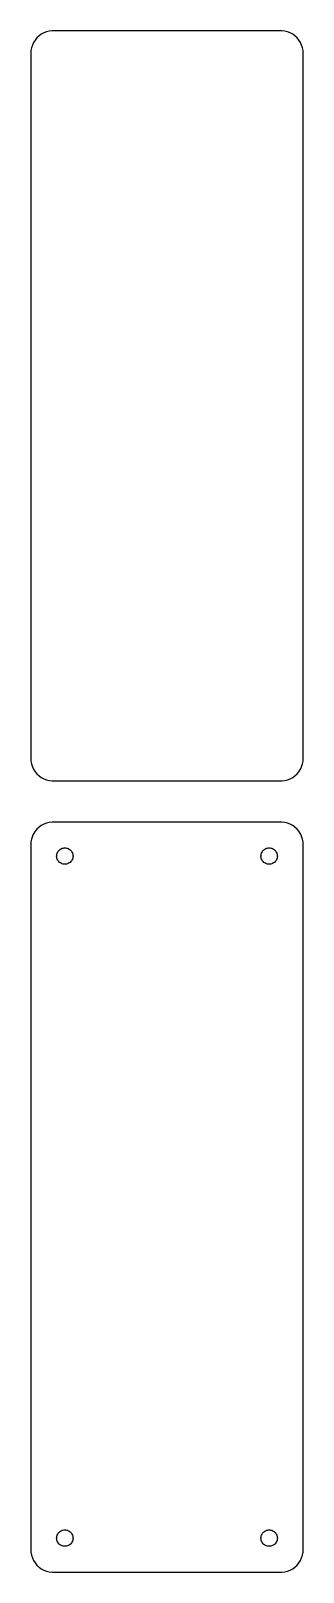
# Model space of a CAD drawing. Header units: metres. Extents: x -30 to 30, y 92 to 430.
import ezdxf

# ---------------------------------------------------------------- set-up
doc = ezdxf.new("R2010")
doc.units = ezdxf.units.M

msp = doc.modelspace()

# ---------------------------------------------------------------- linework, layer by layer
for p, q in [((-29.6489, 427.341), (-29.8429, 426.743)), ((-29.3815, 427.909), (-29.6489, 427.341)), ((-29.0451, 428.439), (-29.3815, 427.909)), ((-28.6448, 428.923), (-29.0451, 428.439)), ((-28.1871, 429.353), (-28.6448, 428.923)), ((-27.6791, 429.722), (-28.1871, 429.353)), ((-27.1289, 430.024), (-27.6791, 429.722)), ((-26.5451, 430.255), (-27.1289, 430.024)), ((-25.9369, 430.411), (-26.5451, 430.255)), ((-25.3139, 430.49), (-25.9369, 430.411)), ((25.3139, 430.49), (-25.3139, 430.49)), ((25.9369, 430.411), (25.3139, 430.49)), ((26.5451, 430.255), (25.9369, 430.411)), ((27.1289, 430.024), (26.5451, 430.255)), ((27.6791, 429.722), (27.1289, 430.024)), ((28.1871, 429.353), (27.6791, 429.722)), ((28.6448, 428.923), (28.1871, 429.353)), ((29.0451, 428.439), (28.6448, 428.923)), ((29.3815, 427.909), (29.0451, 428.439)), ((29.6489, 427.341), (29.3815, 427.909)), ((29.8429, 426.743), (29.6489, 427.341)), ((-29.9606, 426.127), (-30, 425.5)), ((-30, 425.5), (-30, 270.5)), ((-29.8429, 426.743), (-29.9606, 426.127)), ((29.9606, 426.127), (29.8429, 426.743)), ((30, 425.5), (29.9606, 426.127)), ((30, 270.5), (30, 425.5)), ((-30, 270.5), (-29.9606, 269.873)), ((-29.9606, 269.873), (-29.8429, 269.257)), ((-29.8429, 269.257), (-29.6489, 268.659)), ((-29.6489, 268.659), (-29.3815, 268.091)), ((-29.3815, 268.091), (-29.0451, 267.561)), ((29.0451, 267.561), (29.3815, 268.091)), ((29.3815, 268.091), (29.6489, 268.659)), ((29.6489, 268.659), (29.8429, 269.257)), ((29.8429, 269.257), (29.9606, 269.873)), ((29.9606, 269.873), (30, 270.5)), ((-29.0451, 267.561), (-28.6448, 267.077)), ((-28.6448, 267.077), (-28.1871, 266.647)), ((-28.1871, 266.647), (-27.6791, 266.278)), ((-27.6791, 266.278), (-27.1289, 265.976)), ((-27.1289, 265.976), (-26.5451, 265.745)), ((-26.5451, 265.745), (-25.9369, 265.589)), ((-25.9369, 265.589), (-25.3139, 265.51)), ((-25.3139, 265.51), (25.3139, 265.51)), ((25.3139, 265.51), (25.9369, 265.589)), ((25.9369, 265.589), (26.5451, 265.745)), ((26.5451, 265.745), (27.1289, 265.976)), ((27.1289, 265.976), (27.6791, 266.278)), ((27.6791, 266.278), (28.1871, 266.647)), ((28.1871, 266.647), (28.6448, 267.077)), ((28.6448, 267.077), (29.0451, 267.561)), ((-29.0451, 254.439), (-29.3815, 253.909)), ((-28.6448, 254.923), (-29.0451, 254.439)), ((-28.1871, 255.353), (-28.6448, 254.923)), ((-27.6791, 255.722), (-28.1871, 255.353)), ((-27.1289, 256.024), (-27.6791, 255.722)), ((-26.5451, 256.255), (-27.1289, 256.024)), ((-25.9369, 256.411), (-26.5451, 256.255)), ((-25.3139, 256.49), (-25.9369, 256.411)), ((25.3139, 256.49), (-25.3139, 256.49)), ((25.9369, 256.411), (25.3139, 256.49)), ((26.5451, 256.255), (25.9369, 256.411)), ((27.1289, 256.024), (26.5451, 256.255)), ((27.6791, 255.722), (27.1289, 256.024)), ((28.1871, 255.353), (27.6791, 255.722)), ((28.6448, 254.923), (28.1871, 255.353)), ((29.0451, 254.439), (28.6448, 254.923)), ((29.3815, 253.909), (29.0451, 254.439)), ((-29.9606, 252.127), (-30, 251.5)), ((-30, 251.5), (-30, 96.5)), ((-29.8429, 252.743), (-29.9606, 252.127)), ((-29.6489, 253.341), (-29.8429, 252.743)), ((-29.3815, 253.909), (-29.6489, 253.341)), ((29.6489, 253.341), (29.3815, 253.909)), ((29.8429, 252.743), (29.6489, 253.341)), ((29.9606, 252.127), (29.8429, 252.743)), ((30, 251.5), (29.9606, 252.127)), ((30, 96.5), (30, 251.5)), ((-24.3, 249), (-24.2858, 249.226)), ((-24.2858, 248.774), (-24.3, 249)), ((-24.2858, 249.226), (-24.2434, 249.448)), ((-24.2434, 248.552), (-24.2858, 248.774)), ((-24.2434, 249.448), (-24.1736, 249.663)), ((-24.1736, 248.337), (-24.2434, 248.552)), ((-24.1736, 249.663), (-24.0773, 249.867)), ((-24.0773, 248.133), (-24.1736, 248.337)), ((-24.0773, 249.867), (-23.9562, 250.058)), ((-23.9562, 247.942), (-24.0773, 248.133)), ((-23.9562, 250.058), (-23.8121, 250.232)), ((-23.8121, 247.768), (-23.9562, 247.942)), ((-23.8121, 250.232), (-23.6474, 250.387)), ((-23.6474, 247.613), (-23.8121, 247.768)), ((-23.6474, 250.387), (-23.4645, 250.52)), ((-23.4645, 247.48), (-23.6474, 247.613)), ((-23.4645, 250.52), (-23.2664, 250.629)), ((-23.2664, 247.371), (-23.4645, 247.48)), ((-23.2664, 250.629), (-23.0562, 250.712)), ((-23.0562, 250.712), (-22.8373, 250.768)), ((-22.8373, 250.768), (-22.613, 250.796)), ((-22.613, 250.796), (-22.387, 250.796)), ((-22.387, 250.796), (-22.1627, 250.768)), ((-22.1627, 250.768), (-21.9438, 250.712)), ((-21.9438, 250.712), (-21.7336, 250.629)), ((-21.7336, 250.629), (-21.5355, 250.52)), ((-21.5355, 247.48), (-21.7336, 247.371)), ((-21.5355, 250.52), (-21.3526, 250.387)), ((-21.3526, 247.613), (-21.5355, 247.48)), ((-21.3526, 250.387), (-21.1879, 250.232)), ((-21.1879, 247.768), (-21.3526, 247.613)), ((-21.1879, 250.232), (-21.0438, 250.058)), ((-21.0438, 247.942), (-21.1879, 247.768)), ((-21.0438, 250.058), (-20.9226, 249.867)), ((-20.9226, 248.133), (-21.0438, 247.942)), ((-20.9226, 249.867), (-20.8264, 249.663)), ((-20.8264, 248.337), (-20.9226, 248.133)), ((-20.8264, 249.663), (-20.7565, 249.448)), ((-20.7565, 248.552), (-20.8264, 248.337)), ((-20.7565, 249.448), (-20.7142, 249.226)), ((-20.7142, 248.774), (-20.7565, 248.552)), ((-20.7142, 249.226), (-20.7, 249)), ((-20.7, 249), (-20.7142, 248.774)), ((20.7, 249), (20.7142, 249.226)), ((20.7142, 248.774), (20.7, 249)), ((20.7142, 249.226), (20.7565, 249.448)), ((20.7565, 248.552), (20.7142, 248.774)), ((20.7565, 249.448), (20.8264, 249.663)), ((20.8264, 248.337), (20.7565, 248.552)), ((20.8264, 249.663), (20.9226, 249.867)), ((20.9226, 248.133), (20.8264, 248.337)), ((20.9226, 249.867), (21.0438, 250.058)), ((21.0438, 247.942), (20.9226, 248.133)), ((21.0438, 250.058), (21.1879, 250.232)), ((21.1879, 247.768), (21.0438, 247.942)), ((21.1879, 250.232), (21.3526, 250.387)), ((21.3526, 247.613), (21.1879, 247.768)), ((21.3526, 250.387), (21.5355, 250.52)), ((21.5355, 247.48), (21.3526, 247.613)), ((21.5355, 250.52), (21.7336, 250.629)), ((21.7336, 247.371), (21.5355, 247.48)), ((21.7336, 250.629), (21.9438, 250.712)), ((21.9438, 250.712), (22.1627, 250.768)), ((22.1627, 250.768), (22.387, 250.796)), ((22.387, 250.796), (22.613, 250.796)), ((22.613, 250.796), (22.8373, 250.768)), ((22.8373, 250.768), (23.0562, 250.712)), ((23.0562, 250.712), (23.2664, 250.629)), ((23.2664, 250.629), (23.4645, 250.52)), ((23.4645, 247.48), (23.2664, 247.371)), ((23.4645, 250.52), (23.6474, 250.387)), ((23.6474, 247.613), (23.4645, 247.48)), ((23.6474, 250.387), (23.8121, 250.232)), ((23.8121, 247.768), (23.6474, 247.613)), ((23.8121, 250.232), (23.9562, 250.058)), ((23.9562, 247.942), (23.8121, 247.768)), ((23.9562, 250.058), (24.0773, 249.867)), ((24.0773, 248.133), (23.9562, 247.942)), ((24.0773, 249.867), (24.1736, 249.663)), ((24.1736, 248.337), (24.0773, 248.133)), ((24.1736, 249.663), (24.2434, 249.448)), ((24.2434, 248.552), (24.1736, 248.337)), ((24.2434, 249.448), (24.2858, 249.226)), ((24.2858, 248.774), (24.2434, 248.552)), ((24.2858, 249.226), (24.3, 249)), ((24.3, 249), (24.2858, 248.774)), ((-23.0562, 247.288), (-23.2664, 247.371)), ((-22.8373, 247.232), (-23.0562, 247.288)), ((-22.613, 247.204), (-22.8373, 247.232)), ((-22.387, 247.204), (-22.613, 247.204)), ((-22.1627, 247.232), (-22.387, 247.204)), ((-21.9438, 247.288), (-22.1627, 247.232)), ((-21.7336, 247.371), (-21.9438, 247.288)), ((21.9438, 247.288), (21.7336, 247.371)), ((22.1627, 247.232), (21.9438, 247.288)), ((22.387, 247.204), (22.1627, 247.232)), ((22.613, 247.204), (22.387, 247.204)), ((22.8373, 247.232), (22.613, 247.204)), ((23.0562, 247.288), (22.8373, 247.232)), ((23.2664, 247.371), (23.0562, 247.288)), ((-24.3, 99), (-24.2858, 99.2256)), ((-24.2858, 98.7744), (-24.3, 99)), ((-24.2858, 99.2256), (-24.2434, 99.4476)), ((-24.2434, 98.5524), (-24.2858, 98.7744)), ((-24.2434, 99.4476), (-24.1736, 99.6626)), ((-24.1736, 98.3374), (-24.2434, 98.5524)), ((-24.1736, 99.6626), (-24.0773, 99.8672)), ((-24.0773, 98.1328), (-24.1736, 98.3374)), ((-24.0773, 99.8672), (-23.9562, 100.058)), ((-23.9562, 100.058), (-23.8121, 100.232)), ((-23.8121, 100.232), (-23.6474, 100.387)), ((-23.6474, 100.387), (-23.4645, 100.52)), ((-23.4645, 100.52), (-23.2664, 100.629)), ((-23.2664, 100.629), (-23.0562, 100.712)), ((-23.0562, 100.712), (-22.8373, 100.768)), ((-22.8373, 100.768), (-22.613, 100.796)), ((-22.613, 100.796), (-22.387, 100.796)), ((-22.387, 100.796), (-22.1627, 100.768)), ((-22.1627, 100.768), (-21.9438, 100.712)), ((-21.9438, 100.712), (-21.7336, 100.629)), ((-21.7336, 100.629), (-21.5355, 100.52)), ((-21.5355, 100.52), (-21.3526, 100.387)), ((-21.3526, 100.387), (-21.1879, 100.232)), ((-21.1879, 100.232), (-21.0438, 100.058)), ((-21.0438, 100.058), (-20.9226, 99.8672)), ((-20.9226, 99.8672), (-20.8264, 99.6626)), ((-20.8264, 98.3374), (-20.9226, 98.1328)), ((-20.8264, 99.6626), (-20.7565, 99.4476)), ((-20.7565, 98.5524), (-20.8264, 98.3374)), ((-20.7565, 99.4476), (-20.7142, 99.2256)), ((-20.7142, 98.7744), (-20.7565, 98.5524)), ((-20.7142, 99.2256), (-20.7, 99)), ((-20.7, 99), (-20.7142, 98.7744)), ((20.7, 99), (20.7142, 99.2256)), ((20.7142, 98.7744), (20.7, 99)), ((20.7142, 99.2256), (20.7565, 99.4476)), ((20.7565, 98.5524), (20.7142, 98.7744)), ((20.7565, 99.4476), (20.8264, 99.6626)), ((20.8264, 98.3374), (20.7565, 98.5524)), ((20.8264, 99.6626), (20.9226, 99.8672)), ((20.9226, 98.1328), (20.8264, 98.3374)), ((20.9226, 99.8672), (21.0438, 100.058)), ((21.0438, 100.058), (21.1879, 100.232)), ((21.1879, 100.232), (21.3526, 100.387)), ((21.3526, 100.387), (21.5355, 100.52)), ((21.5355, 100.52), (21.7336, 100.629)), ((21.7336, 100.629), (21.9438, 100.712)), ((21.9438, 100.712), (22.1627, 100.768)), ((22.1627, 100.768), (22.387, 100.796)), ((22.387, 100.796), (22.613, 100.796)), ((22.613, 100.796), (22.8373, 100.768)), ((22.8373, 100.768), (23.0562, 100.712)), ((23.0562, 100.712), (23.2664, 100.629)), ((23.2664, 100.629), (23.4645, 100.52)), ((23.4645, 100.52), (23.6474, 100.387)), ((23.6474, 100.387), (23.8121, 100.232)), ((23.8121, 100.232), (23.9562, 100.058)), ((23.9562, 100.058), (24.0773, 99.8672)), ((24.0773, 99.8672), (24.1736, 99.6626)), ((24.1736, 98.3374), (24.0773, 98.1328)), ((24.1736, 99.6626), (24.2434, 99.4476)), ((24.2434, 98.5524), (24.1736, 98.3374)), ((24.2434, 99.4476), (24.2858, 99.2256)), ((24.2858, 98.7744), (24.2434, 98.5524)), ((24.2858, 99.2256), (24.3, 99)), ((24.3, 99), (24.2858, 98.7744)), ((-30, 96.5), (-29.9606, 95.8733)), ((-29.9606, 95.8733), (-29.8429, 95.2566)), ((-29.8429, 95.2566), (-29.6489, 94.6594)), ((-23.9562, 97.942), (-24.0773, 98.1328)), ((-23.8121, 97.7678), (-23.9562, 97.942)), ((-23.6474, 97.6131), (-23.8121, 97.7678)), ((-23.4645, 97.4802), (-23.6474, 97.6131)), ((-23.2664, 97.3713), (-23.4645, 97.4802)), ((-23.0562, 97.2881), (-23.2664, 97.3713)), ((-22.8373, 97.2319), (-23.0562, 97.2881)), ((-22.613, 97.2036), (-22.8373, 97.2319)), ((-22.387, 97.2036), (-22.613, 97.2036)), ((-22.1627, 97.2319), (-22.387, 97.2036)), ((-21.9438, 97.2881), (-22.1627, 97.2319)), ((-21.7336, 97.3713), (-21.9438, 97.2881)), ((-21.5355, 97.4802), (-21.7336, 97.3713)), ((-21.3526, 97.6131), (-21.5355, 97.4802)), ((-21.1879, 97.7678), (-21.3526, 97.6131)), ((-21.0438, 97.942), (-21.1879, 97.7678)), ((-20.9226, 98.1328), (-21.0438, 97.942)), ((21.0438, 97.942), (20.9226, 98.1328)), ((21.1879, 97.7678), (21.0438, 97.942)), ((21.3526, 97.6131), (21.1879, 97.7678)), ((21.5355, 97.4802), (21.3526, 97.6131)), ((21.7336, 97.3713), (21.5355, 97.4802)), ((21.9438, 97.2881), (21.7336, 97.3713)), ((22.1627, 97.2319), (21.9438, 97.2881)), ((22.387, 97.2036), (22.1627, 97.2319)), ((22.613, 97.2036), (22.387, 97.2036)), ((22.8373, 97.2319), (22.613, 97.2036)), ((23.0562, 97.2881), (22.8373, 97.2319)), ((23.2664, 97.3713), (23.0562, 97.2881)), ((23.4645, 97.4802), (23.2664, 97.3713)), ((23.6474, 97.6131), (23.4645, 97.4802)), ((23.8121, 97.7678), (23.6474, 97.6131)), ((23.9562, 97.942), (23.8121, 97.7678)), ((24.0773, 98.1328), (23.9562, 97.942)), ((29.6489, 94.6594), (29.8429, 95.2566)), ((29.8429, 95.2566), (29.9606, 95.8733)), ((29.9606, 95.8733), (30, 96.5)), ((-29.6489, 94.6594), (-29.3815, 94.0912)), ((-29.3815, 94.0912), (-29.0451, 93.5611)), ((-29.0451, 93.5611), (-28.6448, 93.0773)), ((-28.6448, 93.0773), (-28.1871, 92.6474)), ((-28.1871, 92.6474), (-27.6791, 92.2784)), ((-27.6791, 92.2784), (-27.1289, 91.9759)), ((-27.1289, 91.9759), (-26.5451, 91.7447)), ((-26.5451, 91.7447), (-25.9369, 91.5886)), ((-25.9369, 91.5886), (-25.3139, 91.5099)), ((25.3139, 91.5099), (25.9369, 91.5886)), ((25.9369, 91.5886), (26.5451, 91.7447)), ((26.5451, 91.7447), (27.1289, 91.9759)), ((27.1289, 91.9759), (27.6791, 92.2784)), ((27.6791, 92.2784), (28.1871, 92.6474)), ((28.1871, 92.6474), (28.6448, 93.0773)), ((28.6448, 93.0773), (29.0451, 93.5611)), ((29.0451, 93.5611), (29.3815, 94.0912)), ((29.3815, 94.0912), (29.6489, 94.6594)), ((-25.3139, 91.5099), (25.3139, 91.5099))]:
    msp.add_line(p, q)

doc.saveas('drawing.dxf')
